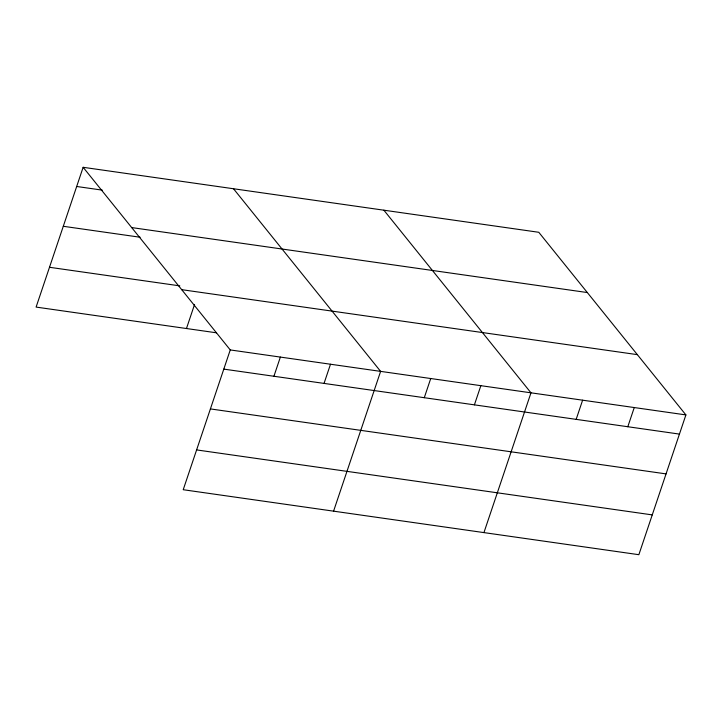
<?xml version="1.0" encoding="UTF-8"?>
<svg xmlns="http://www.w3.org/2000/svg" width="722" height="722" viewBox="0 0 722 722"><rect width="100%" height="100%" fill="white"/><g stroke="black" fill="none" stroke-linecap="round" stroke-linejoin="round"><path stroke-width="1.08" d="M83.138 167.305L230.255 349.935L183.217 489.715L638.862 554.695L685.9 414.915L538.783 232.285L83.138 167.305L36.1 307.085L216.537 332.815M186.466 328.528L194.57 304.44M273.918 376.261L280.371 357.083M324.043 383.409L330.495 364.231M333.573 511.158L380.62 371.379L233.504 188.749M424.283 397.705L430.736 378.527M474.408 404.852L480.861 385.674M483.939 532.601L530.977 392.822L383.869 210.192M576.165 419.365L582.618 400.187M627.806 426.729L634.259 407.551M76.685 186.484L102.307 190.139M131.684 227.574L587.338 292.554M63.292 226.284L140.149 237.24M49.493 267.284L179.805 285.867M181.709 289.666L637.355 354.646M230.255 349.935L685.9 414.915M223.802 369.113L679.447 434.093M210.409 408.914L666.054 473.894M196.61 449.914L652.255 514.894"/></g></svg>
